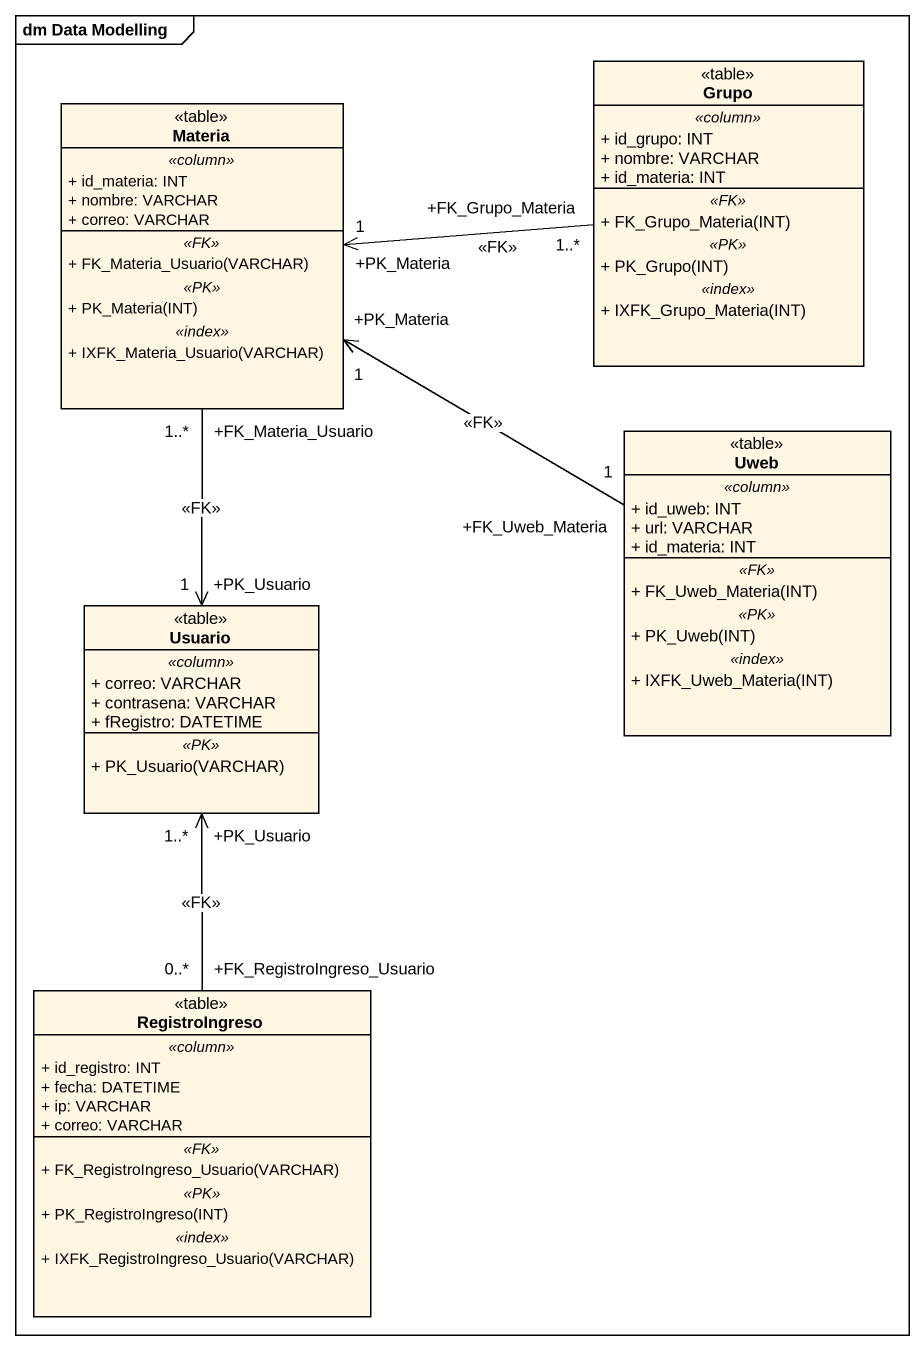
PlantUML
@startuml
mainframe dm Data Modelling
hide circle
hide empty members
skinparam classAttributeIconSize 0
class Grupo <<table>> {
  .. <<column>> ..
  + id_grupo: INT
  + nombre: VARCHAR
  + id_materia: INT
  .. <<FK>> ..
  + FK_Grupo_Materia(INT)
  .. <<PK>> ..
  + PK_Grupo(INT)
  .. <<index>> ..
  + IXFK_Grupo_Materia(INT)
}
class Materia <<table>> {
  .. <<column>> ..
  + id_materia: INT
  + nombre: VARCHAR
  + correo: VARCHAR
  .. <<FK>> ..
  + FK_Materia_Usuario(VARCHAR)
  .. <<PK>> ..
  + PK_Materia(INT)
  .. <<index>> ..
  + IXFK_Materia_Usuario(VARCHAR)
}
class Uweb <<table>> {
  .. <<column>> ..
  + id_uweb: INT
  + url: VARCHAR
  + id_materia: INT
  .. <<FK>> ..
  + FK_Uweb_Materia(INT)
  .. <<PK>> ..
  + PK_Uweb(INT)
  .. <<index>> ..
  + IXFK_Uweb_Materia(INT)
}
class Usuario <<table>> {
  .. <<column>> ..
  + correo: VARCHAR
  + contrasena: VARCHAR
  + fRegistro: DATETIME
  .. <<PK>> ..
  + PK_Usuario(VARCHAR)
}
class RegistroIngreso <<table>> {
  .. <<column>> ..
  + id_registro: INT
  + fecha: DATETIME
  + ip: VARCHAR
  + correo: VARCHAR
  .. <<FK>> ..
  + FK_RegistroIngreso_Usuario(VARCHAR)
  .. <<PK>> ..
  + PK_RegistroIngreso(INT)
  .. <<index>> ..
  + IXFK_RegistroIngreso_Usuario(VARCHAR)
}
Grupo "+FK_Grupo_Materia\n1..*" -left-> "+PK_Materia\n1" Materia : <<FK>>
Materia "+FK_Materia_Usuario\n1..*" --> "+PK_Usuario\n1" Usuario : <<FK>>
Uweb "+FK_Uweb_Materia\n1" -left-> "+PK_Materia\n1" Materia : <<FK>>
RegistroIngreso "+FK_RegistroIngreso_Usuario\n0..*" -up-> "+PK_Usuario\n1..*" Usuario : <<FK>>
@enduml
